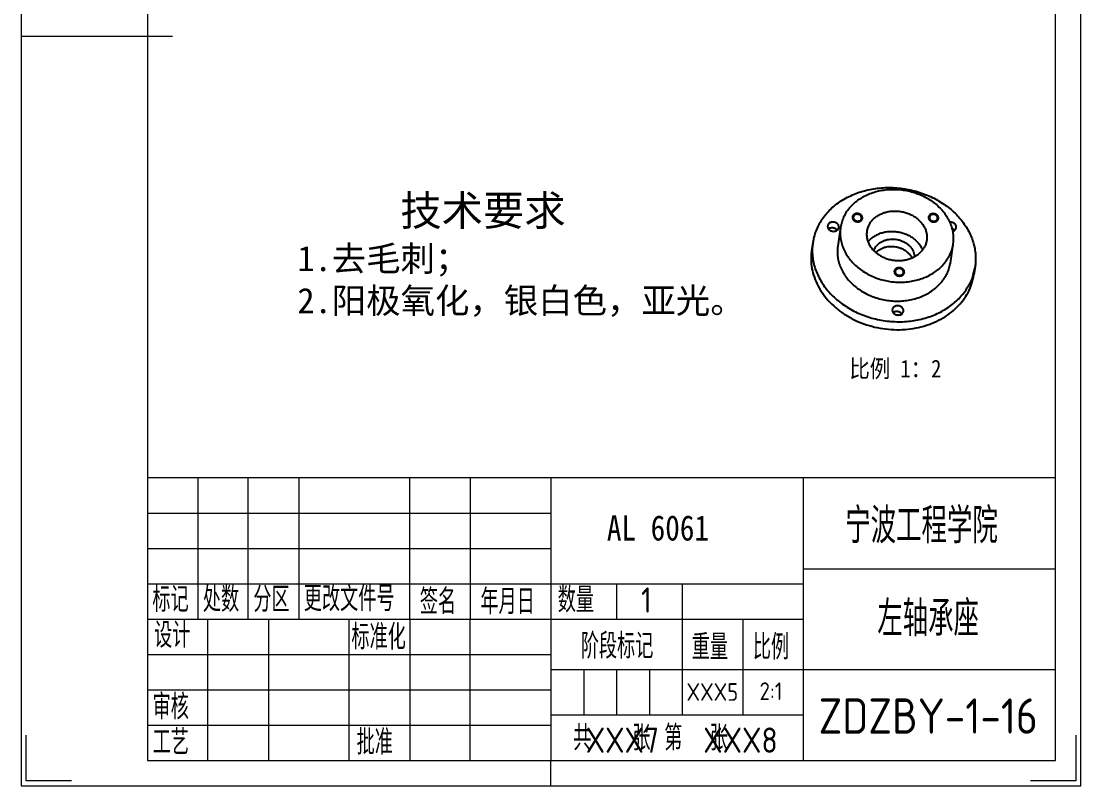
# Model space of a CAD drawing. Header units: millimetres. Extents: x 348 to 7549, y -2121 to -1262.
# Drawn here: x 6574.2 to 6784.2, y -2121.3 to -1969.8 of the extents above; entities that cross this region are included whole.
import ezdxf
from ezdxf.enums import TextEntityAlignment as Align

# ---------------------------------------------------------------- set-up
doc = ezdxf.new("R2010")
doc.units = ezdxf.units.MM
doc.header["$LTSCALE"] = 46.255
doc.linetypes.add('CENTER', pattern=[0.6, 0.375, -0.075, 0.075, -0.075])
doc.layers.get('0').update_dxf_attribs({"linetype": 'CONTINUOUS'})
doc.layers.add('02___PRT_ALL_AXES', color=7, linetype='CONTINUOUS')
for name, color, linetype, lineweight in [('中心线', 2, 'CENTER', 13), ('图框_内框线', 5, 'CONTINUOUS', 13), ('图框_外框线', 7, 'CONTINUOUS', 13), ('图框_标题栏属性', 1, 'CONTINUOUS', 13), ('图框_标题栏文字', 6, 'CONTINUOUS', 13), ('图框_角线', 5, 'CONTINUOUS', 13), ('尺寸线', 80, 'CONTINUOUS', 13), ('细实线', 20, 'CONTINUOUS', 13)]:
    doc.layers.add(name, color=color, linetype=linetype, lineweight=lineweight)
doc.styles.get("Standard").update_dxf_attribs({"font": 'txt', "width": 0.85, "bigfont": 'gbcbig.shx'})
doc.styles.add('宋体', font='SimSun.ttf')
doc.styles.add('工程字', font='gbenor.shx', dxfattribs={"bigfont": 'gbcbig.shx'})

msp = doc.modelspace()

# ---------------------------------------------------------------- linework, layer by layer
at = {"color": 2, "linetype": 'Continuous'}
for points, start_tangent, end_tangent in [([(6739.03153, -2008.2932), (6738.99661, -2008.3658), (6738.97915, -2008.4021), (6738.97042, -2008.42025), (6738.96169, -2008.4384), (6738.95753, -2008.45782), (6738.95337, -2008.47723), (6738.94505, -2008.51606), (6738.93673, -2008.55488), (6738.93257, -2008.5743), (6738.92842, -2008.59371), (6738.92899, -2008.61365), (6738.92956, -2008.63358), (6738.9307, -2008.67346), (6738.93185, -2008.71333), (6738.93242, -2008.73327), (6738.93299, -2008.7532), (6738.93841, -2008.77325), (6738.94382, -2008.79329), (6738.95466, -2008.83338), (6738.96549, -2008.87347), (6738.97091, -2008.89352), (6738.97632, -2008.91356), (6738.98619, -2008.93225), (6738.99606, -2008.95094), (6739.01579, -2008.98832), (6739.03552, -2009.0257), (6739.04539, -2009.04439), (6739.05525, -2009.06308), (6739.06925, -2009.08006), (6739.08324, -2009.09703), (6739.11122, -2009.13099), (6739.13921, -2009.16494), (6739.1532, -2009.18192), (6739.16719, -2009.1989), (6739.18478, -2009.21352), (6739.20237, -2009.22814), (6739.23754, -2009.25738), (6739.27271, -2009.28662), (6739.2903, -2009.30124), (6739.30789, -2009.31585), (6739.32879, -2009.32774), (6739.34968, -2009.33962), (6739.39148, -2009.36339), (6739.43328, -2009.38716), (6739.45418, -2009.39904), (6739.47508, -2009.41092), (6739.49776, -2009.4192), (6739.52044, -2009.42748), (6739.56581, -2009.44404), (6739.61118, -2009.4606), (6739.63386, -2009.46888), (6739.65655, -2009.47716), (6739.68049, -2009.48176), (6739.70444, -2009.48636), (6739.75234, -2009.49555), (6739.80023, -2009.50474), (6739.82418, -2009.50934), (6739.84813, -2009.51394), (6739.87243, -2009.51468), (6739.89673, -2009.51541), (6739.94532, -2009.51689), (6739.99392, -2009.51837), (6740.01822, -2009.51911), (6740.04252, -2009.51984), (6740.06666, -2009.51661), (6740.0908, -2009.51337), (6740.13908, -2009.50689), (6740.18735, -2009.50041), (6740.21149, -2009.49717), (6740.23563, -2009.49393), (6740.25784, -2009.48695), (6740.28006, -2009.47997), (6740.32448, -2009.46601), (6740.36891, -2009.45205), (6740.39112, -2009.44507), (6740.41334, -2009.43809), (6740.43321, -2009.42762), (6740.45309, -2009.41714), (6740.49283, -2009.39619), (6740.53258, -2009.37523), (6740.55246, -2009.36475), (6740.57233, -2009.35428), (6740.58911, -2009.3407), (6740.60589, -2009.32713), (6740.63944, -2009.29998), (6740.673, -2009.27283), (6740.68978, -2009.25925), (6740.70655, -2009.24568), (6740.71979, -2009.22921), (6740.73303, -2009.21275), (6740.75951, -2009.17982), (6740.81246, -2009.11396)], (-0.433484568, -0.90116099), (0.626613248, 0.779330377)), ([(6740.81246, -2009.11396), (6740.84738, -2009.04136), (6740.86485, -2009.00506), (6740.87358, -2008.9869), (6740.88231, -2008.96875), (6740.88647, -2008.94934), (6740.89063, -2008.92993), (6740.89894, -2008.8911), (6740.90726, -2008.85227), (6740.91142, -2008.83286), (6740.91558, -2008.81345), (6740.91501, -2008.79351), (6740.91444, -2008.77357), (6740.91329, -2008.7337), (6740.91215, -2008.69383), (6740.91158, -2008.67389), (6740.911, -2008.65395), (6740.90559, -2008.63391), (6740.90017, -2008.61386), (6740.88934, -2008.57377), (6740.8785, -2008.53368), (6740.87309, -2008.51364), (6740.86767, -2008.49359), (6740.8578, -2008.4749), (6740.84794, -2008.45621), (6740.82821, -2008.41884), (6740.80847, -2008.38146), (6740.79861, -2008.36277), (6740.78874, -2008.34408), (6740.77475, -2008.3271), (6740.76076, -2008.31012), (6740.73277, -2008.27617), (6740.70479, -2008.24221), (6740.69079, -2008.22523), (6740.6768, -2008.20826), (6740.65921, -2008.19364), (6740.64163, -2008.17902), (6740.60645, -2008.14978), (6740.57128, -2008.12054), (6740.55369, -2008.10592), (6740.53611, -2008.0913), (6740.51521, -2008.07942), (6740.49431, -2008.06753), (6740.45251, -2008.04377), (6740.41072, -2008.02), (6740.38982, -2008.00812), (6740.36892, -2007.99623), (6740.34623, -2007.98795), (6740.32355, -2007.97967), (6740.27818, -2007.96311), (6740.23282, -2007.94655), (6740.21013, -2007.93827), (6740.18745, -2007.92999), (6740.1635, -2007.9254), (6740.13955, -2007.9208), (6740.09166, -2007.91161), (6740.04376, -2007.90241), (6740.01981, -2007.89782), (6739.99587, -2007.89322), (6739.97157, -2007.89248), (6739.94727, -2007.89174), (6739.89867, -2007.89027), (6739.85007, -2007.88879), (6739.82577, -2007.88805), (6739.80147, -2007.88731), (6739.77733, -2007.89055), (6739.7532, -2007.89379), (6739.70492, -2007.90027), (6739.65664, -2007.90675), (6739.6325, -2007.90999), (6739.60837, -2007.91322), (6739.58615, -2007.9202), (6739.56394, -2007.92718), (6739.51951, -2007.94114), (6739.47508, -2007.9551), (6739.45287, -2007.96208), (6739.43066, -2007.96906), (6739.41078, -2007.97954), (6739.39091, -2007.99002), (6739.35116, -2008.01097), (6739.31141, -2008.03192), (6739.29154, -2008.0424), (6739.27166, -2008.05288), (6739.25488, -2008.06645), (6739.23811, -2008.08003), (6739.20455, -2008.10718), (6739.171, -2008.13433), (6739.15422, -2008.1479), (6739.13744, -2008.16148), (6739.1242, -2008.17794), (6739.11096, -2008.19441), (6739.08449, -2008.22734), (6739.03153, -2008.2932)], (0.433484568, 0.90116099), (-0.626613248, -0.779330377)), ([(6754.1055, -2008.31939), (6754.07057, -2008.39199), (6754.05311, -2008.42829), (6754.04438, -2008.44645), (6754.03565, -2008.4646), (6754.03149, -2008.48401), (6754.02733, -2008.50342), (6754.01901, -2008.54225), (6754.0107, -2008.58108), (6754.00654, -2008.60049), (6754.00238, -2008.6199), (6754.00295, -2008.63984), (6754.00352, -2008.65978), (6754.00467, -2008.69965), (6754.00581, -2008.73952), (6754.00638, -2008.75946), (6754.00695, -2008.7794), (6754.01237, -2008.79944), (6754.01779, -2008.81949), (6754.02862, -2008.85958), (6754.03945, -2008.89967), (6754.04487, -2008.91971), (6754.05029, -2008.93976), (6754.06015, -2008.95845), (6754.07002, -2008.97714), (6754.08975, -2009.01452), (6754.10948, -2009.05189), (6754.11935, -2009.07058), (6754.12922, -2009.08927), (6754.14321, -2009.10625), (6754.1572, -2009.12323), (6754.18519, -2009.15718), (6754.21317, -2009.19114), (6754.22717, -2009.20812), (6754.24116, -2009.22509), (6754.25874, -2009.23971), (6754.27633, -2009.25433), (6754.3115, -2009.28357), (6754.34668, -2009.31281), (6754.36426, -2009.32743), (6754.38185, -2009.34205), (6754.40275, -2009.35393), (6754.42365, -2009.36582), (6754.46545, -2009.38958), (6754.50724, -2009.41335), (6754.52814, -2009.42524), (6754.54904, -2009.43712), (6754.57172, -2009.4454), (6754.59441, -2009.45368), (6754.63978, -2009.47024), (6754.68514, -2009.4868), (6754.70783, -2009.49508), (6754.73051, -2009.50336), (6754.75446, -2009.50796), (6754.77841, -2009.51255), (6754.8263, -2009.52175), (6754.8742, -2009.53094), (6754.89814, -2009.53554), (6754.92209, -2009.54013), (6754.94639, -2009.54087), (6754.97069, -2009.54161), (6755.01929, -2009.54309), (6755.06789, -2009.54456), (6755.09219, -2009.5453), (6755.11649, -2009.54604), (6755.14062, -2009.5428), (6755.16476, -2009.53956), (6755.21304, -2009.53308), (6755.26132, -2009.5266), (6755.28545, -2009.52337), (6755.30959, -2009.52013), (6755.33181, -2009.51315), (6755.35402, -2009.50617), (6755.39845, -2009.49221), (6755.44287, -2009.47825), (6755.46509, -2009.47127), (6755.4873, -2009.46429), (6755.50718, -2009.45381), (6755.52705, -2009.44333), (6755.5668, -2009.42238), (6755.60655, -2009.40143), (6755.62642, -2009.39095), (6755.6463, -2009.38047), (6755.66307, -2009.3669), (6755.67985, -2009.35332), (6755.71341, -2009.32617), (6755.74696, -2009.29902), (6755.76374, -2009.28545), (6755.78052, -2009.27187), (6755.79376, -2009.25541), (6755.80699, -2009.23894), (6755.83347, -2009.20601), (6755.88642, -2009.14016)], (-0.433484568, -0.90116099), (0.626613248, 0.779330377)), ([(6755.88642, -2009.14016), (6755.92135, -2009.06755), (6755.93881, -2009.03125), (6755.94754, -2009.0131), (6755.95627, -2008.99495), (6755.96043, -2008.97553), (6755.96459, -2008.95612), (6755.97291, -2008.91729), (6755.98123, -2008.87847), (6755.98538, -2008.85905), (6755.98954, -2008.83964), (6755.98897, -2008.8197), (6755.9884, -2008.79977), (6755.98726, -2008.7599), (6755.98611, -2008.72002), (6755.98554, -2008.70009), (6755.98497, -2008.68015), (6755.97955, -2008.6601), (6755.97413, -2008.64006), (6755.9633, -2008.59997), (6755.95247, -2008.55988), (6755.94705, -2008.53983), (6755.94163, -2008.51979), (6755.93177, -2008.5011), (6755.9219, -2008.48241), (6755.90217, -2008.44503), (6755.88244, -2008.40765), (6755.87257, -2008.38896), (6755.86271, -2008.37027), (6755.84871, -2008.35329), (6755.83472, -2008.33632), (6755.80673, -2008.30236), (6755.77875, -2008.26841), (6755.76476, -2008.25143), (6755.75076, -2008.23445), (6755.73318, -2008.21983), (6755.71559, -2008.20521), (6755.68042, -2008.17597), (6755.64524, -2008.14673), (6755.62766, -2008.13212), (6755.61007, -2008.1175), (6755.58917, -2008.10561), (6755.56827, -2008.09373), (6755.52648, -2008.06996), (6755.48468, -2008.04619), (6755.46378, -2008.03431), (6755.44288, -2008.02243), (6755.4202, -2008.01415), (6755.39751, -2008.00587), (6755.35215, -2007.98931), (6755.30678, -2007.97275), (6755.2841, -2007.96447), (6755.26141, -2007.95619), (6755.23746, -2007.95159), (6755.21352, -2007.94699), (6755.16562, -2007.9378), (6755.11773, -2007.92861), (6755.09378, -2007.92401), (6755.06983, -2007.91941), (6755.04553, -2007.91867), (6755.02123, -2007.91794), (6754.97263, -2007.91646), (6754.92403, -2007.91498), (6754.89974, -2007.91424), (6754.87544, -2007.91351), (6754.8513, -2007.91675), (6754.82716, -2007.91998), (6754.77888, -2007.92646), (6754.73061, -2007.93294), (6754.70647, -2007.93618), (6754.68233, -2007.93942), (6754.66012, -2007.9464), (6754.6379, -2007.95338), (6754.59347, -2007.96734), (6754.54905, -2007.9813), (6754.52683, -2007.98828), (6754.50462, -2007.99526), (6754.48475, -2008.00573), (6754.46487, -2008.01621), (6754.42512, -2008.03717), (6754.38537, -2008.05812), (6754.3655, -2008.0686), (6754.34563, -2008.07907), (6754.32885, -2008.09265), (6754.31207, -2008.10622), (6754.27851, -2008.13337), (6754.24496, -2008.16052), (6754.22818, -2008.1741), (6754.2114, -2008.18767), (6754.19816, -2008.20414), (6754.18493, -2008.2206), (6754.15845, -2008.25353), (6754.1055, -2008.31939)], (0.433484568, 0.90116099), (-0.626613248, -0.779330377)), ([(6747.33222, -2019.03954), (6747.29729, -2019.11215), (6747.27983, -2019.14845), (6747.2711, -2019.1666), (6747.26237, -2019.18475), (6747.25821, -2019.20416), (6747.25405, -2019.22358), (6747.24573, -2019.2624), (6747.23741, -2019.30123), (6747.23326, -2019.32064), (6747.2291, -2019.34006), (6747.22967, -2019.35999), (6747.23024, -2019.37993), (6747.23138, -2019.4198), (6747.23253, -2019.45968), (6747.2331, -2019.47961), (6747.23367, -2019.49955), (6747.23909, -2019.5196), (6747.2445, -2019.53964), (6747.25534, -2019.57973), (6747.26617, -2019.61982), (6747.27159, -2019.63987), (6747.27701, -2019.65991), (6747.28687, -2019.6786), (6747.29674, -2019.69729), (6747.31647, -2019.73467), (6747.3362, -2019.77205), (6747.34607, -2019.79074), (6747.35593, -2019.80943), (6747.36993, -2019.8264), (6747.38392, -2019.84338), (6747.4119, -2019.87734), (6747.43989, -2019.91129), (6747.45388, -2019.92827), (6747.46788, -2019.94525), (6747.48546, -2019.95987), (6747.50305, -2019.97449), (6747.53822, -2020.00373), (6747.5734, -2020.03296), (6747.59098, -2020.04758), (6747.60857, -2020.0622), (6747.62947, -2020.07409), (6747.65037, -2020.08597), (6747.69216, -2020.10974), (6747.73396, -2020.13351), (6747.75486, -2020.14539), (6747.77576, -2020.15727), (6747.79844, -2020.16555), (6747.82112, -2020.17383), (6747.86649, -2020.19039), (6747.91186, -2020.20695), (6747.93454, -2020.21523), (6747.95723, -2020.22351), (6747.98118, -2020.22811), (6748.00512, -2020.23271), (6748.05302, -2020.2419), (6748.10091, -2020.25109), (6748.12486, -2020.25569), (6748.14881, -2020.26029), (6748.17311, -2020.26102), (6748.19741, -2020.26176), (6748.24601, -2020.26324), (6748.2946, -2020.26472), (6748.3189, -2020.26545), (6748.3432, -2020.26619), (6748.36734, -2020.26295), (6748.39148, -2020.25972), (6748.43976, -2020.25324), (6748.48803, -2020.24676), (6748.51217, -2020.24352), (6748.53631, -2020.24028), (6748.55852, -2020.2333), (6748.58074, -2020.22632), (6748.62516, -2020.21236), (6748.66959, -2020.1984), (6748.69181, -2020.19142), (6748.71402, -2020.18444), (6748.73389, -2020.17397), (6748.75377, -2020.16349), (6748.79352, -2020.14253), (6748.83326, -2020.12158), (6748.85314, -2020.1111), (6748.87301, -2020.10063), (6748.88979, -2020.08705), (6748.90657, -2020.07348), (6748.94012, -2020.04633), (6748.97368, -2020.01918), (6748.99046, -2020.0056), (6749.00724, -2019.99203), (6749.02047, -2019.97556), (6749.03371, -2019.9591), (6749.06019, -2019.92617), (6749.11314, -2019.86031)], (-0.433484568, -0.90116099), (0.626613248, 0.779330377)), ([(6749.11314, -2019.86031), (6749.14807, -2019.78771), (6749.16553, -2019.7514), (6749.17426, -2019.73325), (6749.18299, -2019.7151), (6749.18715, -2019.69569), (6749.19131, -2019.67628), (6749.19962, -2019.63745), (6749.20794, -2019.59862), (6749.2121, -2019.57921), (6749.21626, -2019.5598), (6749.21569, -2019.53986), (6749.21512, -2019.51992), (6749.21397, -2019.48005), (6749.21283, -2019.44018), (6749.21226, -2019.42024), (6749.21169, -2019.4003), (6749.20627, -2019.38026), (6749.20085, -2019.36021), (6749.19002, -2019.32012), (6749.17918, -2019.28003), (6749.17377, -2019.25999), (6749.16835, -2019.23994), (6749.15849, -2019.22125), (6749.14862, -2019.20256), (6749.12889, -2019.16518), (6749.10915, -2019.12781), (6749.09929, -2019.10912), (6749.08942, -2019.09043), (6749.07543, -2019.07345), (6749.06144, -2019.05647), (6749.03345, -2019.02252), (6749.00547, -2018.98856), (6748.99147, -2018.97158), (6748.97748, -2018.95461), (6748.95989, -2018.93999), (6748.94231, -2018.92537), (6748.90713, -2018.89613), (6748.87196, -2018.86689), (6748.85437, -2018.85227), (6748.83679, -2018.83765), (6748.81589, -2018.82577), (6748.79499, -2018.81388), (6748.75319, -2018.79012), (6748.7114, -2018.76635), (6748.6905, -2018.75446), (6748.6696, -2018.74258), (6748.64692, -2018.7343), (6748.62423, -2018.72602), (6748.57886, -2018.70946), (6748.5335, -2018.6929), (6748.51081, -2018.68462), (6748.48813, -2018.67634), (6748.46418, -2018.67174), (6748.44023, -2018.66715), (6748.39234, -2018.65795), (6748.34444, -2018.64876), (6748.3205, -2018.64416), (6748.29655, -2018.63957), (6748.27225, -2018.63883), (6748.24795, -2018.63809), (6748.19935, -2018.63661), (6748.15075, -2018.63514), (6748.12645, -2018.6344), (6748.10215, -2018.63366), (6748.07802, -2018.6369), (6748.05388, -2018.64014), (6748.0056, -2018.64662), (6747.95732, -2018.65309), (6747.93319, -2018.65633), (6747.90905, -2018.65957), (6747.88683, -2018.66655), (6747.86462, -2018.67353), (6747.82019, -2018.68749), (6747.77576, -2018.70145), (6747.75355, -2018.70843), (6747.73134, -2018.71541), (6747.71146, -2018.72589), (6747.69159, -2018.73637), (6747.65184, -2018.75732), (6747.61209, -2018.77827), (6747.59222, -2018.78875), (6747.57234, -2018.79923), (6747.55557, -2018.8128), (6747.53879, -2018.82638), (6747.50523, -2018.85353), (6747.47168, -2018.88068), (6747.4549, -2018.89425), (6747.43812, -2018.90783), (6747.42488, -2018.92429), (6747.41164, -2018.94076), (6747.38517, -2018.97369), (6747.33222, -2019.03954)], (0.433484568, 0.90116099), (-0.626613248, -0.779330377))]:
    msp.add_spline(points, degree=3, dxfattribs=dict(at, start_tangent=start_tangent, end_tangent=end_tangent))
at = {"color": 7, "linetype": 'Continuous'}
for points, start_tangent, end_tangent in [([(6730.84845, -2015.2247), (6730.75916, -2016.03196), (6730.78015, -2017.85036), (6731.10365, -2019.6625), (6731.72284, -2021.43488), (6732.62724, -2023.13743), (6733.80061, -2024.7379), (6735.21986, -2026.20439), (6736.85799, -2027.50934), (6738.68485, -2028.62891), (6740.66647, -2029.54218), (6742.76504, -2030.23172), (6744.94143, -2030.68477), (6747.15576, -2030.8929), (6749.36624, -2030.85194), (6751.52898, -2030.56295), (6753.60348, -2030.03201), (6755.55458, -2029.26817), (6757.34575, -2028.28493), (6758.9365, -2027.10548), (6760.29289, -2025.76081), (6761.39118, -2024.28689)], (-0.147355733, -0.98908356), (0.534142863, 0.845394229)), ([(6761.39118, -2024.28689), (6762.23073, -2022.69378), (6762.80211, -2020.98741), (6762.99387, -2020.01165)], (0.534142864, 0.845394228), (0.147355255, 0.989083631))]:
    msp.add_spline(points, degree=3, dxfattribs=dict(at, start_tangent=start_tangent, end_tangent=end_tangent))
at = {"layer": '02___PRT_ALL_AXES', "color": 7, "linetype": 'Continuous'}
for p, q in [((6736.58612, -2010.63823), (6736.02931, -2014.37924)), ((6731.08379, -2013.64316), (6730.84822, -2015.22589)), ((6758.84097, -2013.95062), (6758.28416, -2017.69163)), ((6763.22968, -2018.42772), (6762.99411, -2020.01046))]:
    msp.add_line(p, q, dxfattribs=at)
for centre, radius, start, end in [((6752.5685, -2016.84009), 10.77873, 343.0675344, 351.5305319), ((6748.4007, -2007.6813), 13.81335, 264.0891164, 264.4497779), ((6748.40009, -2007.68761), 13.80701, 264.4497705, 264.7806065)]:
    msp.add_arc(centre, radius, start, end, dxfattribs=at)
for points, start_tangent, end_tangent in [([(6732.68672, -2009.36672), (6733.44258, -2008.30431), (6734.32264, -2007.31191), (6735.31893, -2006.39851), (6736.42242, -2005.57238), (6737.62312, -2004.84101), (6738.91017, -2004.21102), (6740.27189, -2003.68812), (6741.69596, -2003.27703), (6743.16949, -2002.98148), (6744.67913, -2002.80415), (6746.2112, -2002.74665), (6747.75184, -2002.80949), (6749.28709, -2002.99211), (6750.80305, -2003.29285), (6752.28598, -2003.70899), (6753.72246, -2004.23676), (6755.09948, -2004.87138), (6756.40458, -2005.60711), (6757.62592, -2006.43727), (6758.75245, -2007.35436), (6759.77397, -2008.35006), (6760.68122, -2009.41537), (6761.466, -2010.54062), (6762.12119, -2011.71564), (6762.64085, -2012.92978), (6763.0203, -2014.17205), (6763.25607, -2015.43119), (6763.34605, -2016.6958), (6763.28942, -2017.95443), (6763.22969, -2018.42761)], (0.534142863, 0.845394229), (-0.147221911, -0.989103487)), ([(6737.69584, -2007.67762), (6738.34728, -2006.78501), (6739.12537, -2005.96691), (6740.01961, -2005.23437), (6741.0179, -2004.59731), (6742.10673, -2004.06434), (6743.27138, -2003.64267), (6744.49611, -2003.338), (6745.76435, -2003.15445), (6747.05895, -2003.0945), (6748.3624, -2003.15896), (6749.65707, -2003.34697), (6750.92546, -2003.65597), (6752.15042, -2004.08179), (6753.31538, -2004.61868), (6754.40458, -2005.25937), (6755.40329, -2005.99519), (6756.29802, -2006.81621), (6757.07665, -2007.7113), (6757.72867, -2008.66837), (6758.24524, -2009.67448), (6758.6194, -2010.71602), (6758.84607, -2011.77891), (6758.92219, -2012.84877), (6758.84674, -2013.91113), (6758.84098, -2013.95054)], (0.534142863, 0.845394229), (-0.147229493, -0.989102359)), ([(6742.37077, -2009.83213), (6742.80677, -2009.2532), (6743.34266, -2008.73617), (6743.96753, -2008.29159), (6744.66866, -2007.92849), (6745.43177, -2007.65427), (6746.24133, -2007.4745), (6747.08086, -2007.39286), (6747.93328, -2007.411), (6748.78122, -2007.52855), (6749.60742, -2007.74312), (6750.39507, -2008.05035), (6751.12813, -2008.44397), (6751.79168, -2008.91597), (6752.37222, -2009.45675), (6752.85791, -2010.0553), (6753.23888, -2010.69942), (6753.50737, -2011.37602), (6753.65792, -2012.07132), (6753.68745, -2012.77115), (6753.64813, -2013.17782)], (0.534142863, 0.845394229), (-0.147201443, -0.989106534)), ([(6732.68672, -2009.36672), (6732.0619, -2010.48953), (6731.57378, -2011.66256), (6731.22678, -2012.87519), (6731.08379, -2013.64327)], (-0.534142863, -0.845394229), (-0.147221911, -0.989103487)), ([(6736.24817, -2010.6611), (6736.25444, -2010.49722), (6736.19937, -2010.25904), (6736.0718, -2010.03696), (6735.88042, -2009.84611), (6735.63828, -2009.69951), (6735.36187, -2009.60713), (6735.07003, -2009.57528), (6734.78266, -2009.60613), (6734.51933, -2009.69756), (6734.29799, -2009.84337), (6734.13372, -2010.03359)], (0.147054775, 0.98912835), (-0.534142863, -0.845394229)), ([(6737.69584, -2007.67762), (6737.17988, -2008.63267), (6736.80637, -2009.63723), (6736.58611, -2010.63831)], (-0.534142863, -0.845394229), (-0.147229493, -0.989102359)), ([(6739.10604, -2008.58188), (6739.10465, -2008.73426), (6739.16226, -2008.92289), (6739.28143, -2009.09376), (6739.45249, -2009.23302), (6739.66159, -2009.32938), (6739.89178, -2009.37505), (6740.12443, -2009.36632), (6740.34067, -2009.30389), (6740.52299, -2009.19284), (6740.65663, -2009.04214)], (-0.147000414, -0.989136431), (0.534142863, 0.845394229)), ([(6739.18737, -2008.36501), (6739.11325, -2008.54314), (6739.10604, -2008.58188)], (-0.534142863, -0.845394229), (-0.147000414, -0.989136431)), ([(6740.73796, -2008.82528), (6740.73935, -2008.6729), (6740.68173, -2008.48427), (6740.56256, -2008.3134), (6740.3915, -2008.17414), (6740.1824, -2008.07777), (6739.95221, -2008.03211), (6739.71957, -2008.04084), (6739.50333, -2008.10326), (6739.321, -2008.21432), (6739.18737, -2008.36501)], (0.147000414, 0.989136431), (-0.534142863, -0.845394229)), ([(6740.65663, -2009.04214), (6740.73075, -2008.86402), (6740.73796, -2008.82528)], (0.534142863, 0.845394229), (0.147000414, 0.989136431)), ([(6754.18, -2008.60807), (6754.17861, -2008.76045), (6754.23623, -2008.94909), (6754.35539, -2009.11995), (6754.52646, -2009.25921), (6754.73555, -2009.35558), (6754.96575, -2009.40124), (6755.19839, -2009.39251), (6755.41463, -2009.33009), (6755.59696, -2009.21903), (6755.73059, -2009.06834)], (-0.147000414, -0.989136431), (0.534142863, 0.845394229)), ([(6754.26133, -2008.39121), (6754.18721, -2008.56933), (6754.18, -2008.60807)], (-0.534142863, -0.845394229), (-0.147000414, -0.989136431)), ([(6755.81192, -2008.85147), (6755.81331, -2008.6991), (6755.75569, -2008.51046), (6755.63653, -2008.33959), (6755.46547, -2008.20033), (6755.25637, -2008.10397), (6755.02617, -2008.0583), (6754.79353, -2008.06703), (6754.57729, -2008.12946), (6754.39496, -2008.24051), (6754.26133, -2008.39121)], (0.147000414, 0.989136431), (-0.534142863, -0.845394229)), ([(6755.73059, -2009.06834), (6755.80471, -2008.89022), (6755.81192, -2008.85147)], (0.534142863, 0.845394229), (0.147000414, 0.989136431)), ([(6759.50515, -2010.70152), (6759.51142, -2010.53763), (6759.45635, -2010.29945), (6759.32877, -2010.07737), (6759.13739, -2009.88653), (6758.89525, -2009.73992), (6758.61884, -2009.64755), (6758.327, -2009.61569), (6758.22033, -2009.61972)], (0.147054775, 0.98912835), (-0.99700275, -0.077366114)), ([(6734.02281, -2010.32944), (6734.01654, -2010.49333), (6734.07161, -2010.73151), (6734.19918, -2010.95359), (6734.39056, -2011.14443), (6734.63271, -2011.29104), (6734.90911, -2011.38342), (6735.20095, -2011.41527), (6735.48833, -2011.38442), (6735.75166, -2011.29298), (6735.973, -2011.14718), (6736.13726, -2010.95695)], (-0.147054775, -0.98912835), (0.534142863, 0.845394229)), ([(6734.13372, -2010.03359), (6734.03772, -2010.25528), (6734.02281, -2010.32944)], (-0.534142863, -0.845394229), (-0.147054775, -0.98912835)), ([(6735.90397, -2011.19259), (6735.90048, -2011.18804), (6735.7091, -2010.9972), (6735.46695, -2010.85059), (6735.19054, -2010.75821), (6734.89871, -2010.72636), (6734.61133, -2010.75721), (6734.348, -2010.84864), (6734.19184, -2010.94245)], (-0.606607844, 0.795001209), (-0.80794385, -0.589259481)), ([(6736.13726, -2010.95695), (6736.23326, -2010.73526), (6736.24817, -2010.6611)], (0.534142863, 0.845394229), (0.147054775, 0.98912835)), ([(6736.58611, -2010.63831), (6736.58035, -2010.67773), (6736.5049, -2011.74009), (6736.58102, -2012.80994), (6736.80769, -2013.87283), (6737.18185, -2014.91437), (6737.69843, -2015.92048), (6738.35044, -2016.87755), (6739.12907, -2017.77265), (6740.0238, -2018.59366), (6741.02252, -2019.32948), (6742.11172, -2019.97017), (6743.27667, -2020.50706), (6744.50163, -2020.93288), (6745.77002, -2021.24189), (6746.97818, -2021.42121)], (-0.147229493, -0.989102359), (0.99468329, -0.102981325)), ([(6741.77896, -2011.41103), (6741.73964, -2011.8177), (6741.76917, -2012.51753), (6741.91972, -2013.21283), (6742.18821, -2013.88943), (6742.56918, -2014.53356), (6743.05488, -2015.1321), (6743.63541, -2015.67288), (6744.29896, -2016.14489), (6745.03202, -2016.53851), (6745.81967, -2016.84573), (6746.64588, -2017.0603), (6747.49381, -2017.17785), (6748.34623, -2017.19599), (6749.18576, -2017.11435), (6749.99532, -2016.93459), (6750.75843, -2016.66036), (6751.45956, -2016.29726), (6752.08443, -2015.85268), (6752.62032, -2015.33565), (6753.05632, -2014.75672)], (-0.147201443, -0.989106534), (0.534142863, 0.845394229)), ([(6742.37077, -2009.83213), (6742.04353, -2010.46119), (6741.83172, -2011.12757), (6741.77896, -2011.41103)], (-0.534142863, -0.845394229), (-0.147201443, -0.989106534)), ([(6742.02591, -2013.49948), (6742.20713, -2013.28198), (6742.74302, -2012.76496), (6743.36789, -2012.32037), (6744.06902, -2011.95727), (6744.83213, -2011.68305), (6745.64169, -2011.50329), (6746.48122, -2011.42164), (6747.33364, -2011.43978), (6748.18158, -2011.55733), (6749.00778, -2011.77191), (6749.79543, -2012.07913), (6750.52849, -2012.47275), (6751.19204, -2012.94475), (6751.77258, -2013.48553), (6752.25827, -2014.08408), (6752.63924, -2014.72821), (6752.80401, -2015.1044)], (0.61601374, 0.787735407), (0.359783808, -0.933035697)), ([(6759.16094, -2011.233), (6759.15745, -2011.22846), (6758.96607, -2011.03761), (6758.72392, -2010.891), (6758.65379, -2010.86111)], (-0.606607844, 0.795001209), (-0.930852611, 0.365394877)), ([(6758.76944, -2011.41922), (6759.00863, -2011.3334), (6759.22997, -2011.1876), (6759.39423, -2010.99737)], (0.971724427, 0.236117849), (0.534142863, 0.845394229)), ([(6759.39423, -2010.99737), (6759.49023, -2010.77568), (6759.50515, -2010.70152)], (0.534142863, 0.845394229), (0.147054775, 0.98912835)), ([(6731.08379, -2013.64327), (6731.02405, -2014.11645), (6730.96742, -2015.37508), (6731.0574, -2016.63969), (6731.29318, -2017.89883), (6731.67262, -2019.14109), (6732.19229, -2020.35523), (6732.84748, -2021.53025), (6733.63225, -2022.65551), (6734.53951, -2023.72081), (6735.56102, -2024.71652), (6736.68756, -2025.6336), (6737.9089, -2026.46377), (6739.21399, -2027.19949), (6740.59101, -2027.83411), (6742.02749, -2028.36188), (6743.51043, -2028.77802), (6745.02638, -2029.07876), (6746.56163, -2029.26138), (6748.10227, -2029.32423), (6749.63434, -2029.26672), (6751.14398, -2029.0894), (6752.61751, -2028.79385), (6754.04158, -2028.38276), (6755.40331, -2027.85985), (6756.69035, -2027.22986), (6757.89105, -2026.49849), (6758.99455, -2025.67237), (6759.99083, -2024.75897), (6760.87089, -2023.76657), (6761.62675, -2022.70416)], (-0.147221911, -0.989103487), (0.534142863, 0.845394229)), ([(6743.44075, -2014.63038), (6743.77436, -2014.19478), (6744.19021, -2013.81158), (6744.67805, -2013.49023), (6745.22587, -2013.23864), (6745.82018, -2013.063), (6746.44634, -2012.96763), (6747.08894, -2012.9549), (6747.73216, -2013.0251), (6748.36015, -2013.17651), (6748.95745, -2013.4054), (6749.50936, -2013.70614), (6750.00229, -2014.07132), (6750.4241, -2014.49195), (6750.7644, -2014.95767), (6751.01481, -2015.45702), (6751.16916, -2015.97769), (6751.22179, -2016.42361)], (0.534142863, 0.845394229), (0.037573713, -0.999293859)), ([(6753.64813, -2013.17782), (6753.59537, -2013.46129), (6753.38356, -2014.12766), (6753.05632, -2014.75672)], (-0.147201443, -0.989106534), (-0.534142863, -0.845394229)), ([(6736.0293, -2014.37932), (6736.02354, -2014.41874), (6735.94809, -2015.4811), (6736.02421, -2016.55096), (6736.25088, -2017.61384), (6736.62504, -2018.65538), (6737.14162, -2019.66149), (6737.79363, -2020.61856), (6738.57227, -2021.51366), (6739.46699, -2022.33467), (6740.46571, -2023.07049), (6741.55491, -2023.71118), (6742.71986, -2024.24807), (6743.94482, -2024.67389), (6745.21321, -2024.9829), (6746.50789, -2025.1709), (6747.81134, -2025.23537), (6749.10593, -2025.17542), (6750.37417, -2024.99187), (6751.5989, -2024.68719), (6752.76355, -2024.26552), (6753.85239, -2023.73255), (6754.85067, -2023.09549), (6755.74491, -2022.36296), (6756.52301, -2021.54485), (6757.17444, -2020.65224)], (-0.147229493, -0.989102359), (0.534142863, 0.845394229)), ([(6743.44075, -2014.63038), (6743.19758, -2015.10767), (6743.15289, -2015.2286)], (-0.534142863, -0.845394229), (-0.324763179, -0.945795368)), ([(6743.57548, -2015.61706), (6743.97605, -2015.25043), (6744.46389, -2014.92908), (6745.01171, -2014.67749), (6745.60602, -2014.50185), (6746.23218, -2014.40649), (6746.87478, -2014.39375), (6747.518, -2014.46395), (6748.14599, -2014.61536), (6748.7433, -2014.84425), (6749.29521, -2015.14499), (6749.78814, -2015.51017), (6750.20994, -2015.9308), (6750.55024, -2016.39652), (6750.70469, -2016.67834)], (0.680250318, 0.73297988), (0.437344418, -0.89929409)), ([(6758.84098, -2013.95054), (6758.62073, -2014.95162), (6758.24721, -2015.95619), (6757.73125, -2016.91123)], (-0.147229493, -0.989102359), (-0.534142863, -0.845394229)), ([(6747.14407, -2021.43737), (6748.36814, -2021.49436), (6749.66274, -2021.43441), (6750.93098, -2021.25085), (6752.15571, -2020.94618), (6753.32036, -2020.52451), (6754.40919, -2019.99154), (6755.40748, -2019.35448), (6756.30172, -2018.62194), (6757.07982, -2017.80384), (6757.73125, -2016.91123)], (0.995853691, -0.090969368), (0.534142863, 0.845394229)), ([(6758.28417, -2017.69155), (6758.06392, -2018.69264), (6757.6904, -2019.6972), (6757.17444, -2020.65224)], (-0.147229493, -0.989102359), (-0.534142863, -0.845394229)), ([(6747.40672, -2019.32823), (6747.40533, -2019.4806), (6747.46294, -2019.66924), (6747.58211, -2019.84011), (6747.75317, -2019.97937), (6747.96227, -2020.07573), (6748.19247, -2020.1214), (6748.42511, -2020.11267), (6748.64135, -2020.05024), (6748.82367, -2019.93919), (6748.95731, -2019.78849)], (-0.147000414, -0.989136431), (0.534142863, 0.845394229)), ([(6747.48805, -2019.11136), (6747.41393, -2019.28948), (6747.40672, -2019.32823)], (-0.534142863, -0.845394229), (-0.147000414, -0.989136431)), ([(6749.03864, -2019.57163), (6749.04003, -2019.41925), (6748.98241, -2019.23061), (6748.86325, -2019.05975), (6748.69218, -2018.92049), (6748.48309, -2018.82412), (6748.25289, -2018.77846), (6748.02025, -2018.78719), (6747.80401, -2018.84961), (6747.62168, -2018.96067), (6747.48805, -2019.11136)], (0.147000414, 0.989136431), (-0.534142863, -0.845394229)), ([(6748.95731, -2019.78849), (6749.03143, -2019.61037), (6749.03864, -2019.57163)], (0.534142863, 0.845394229), (0.147000414, 0.989136431)), ([(6762.87996, -2019.97934), (6762.73969, -2020.40832), (6762.25157, -2021.58135), (6761.62675, -2022.70416)], (-0.291037885, -0.956711529), (-0.534142863, -0.845394229)), ([(6749.05494, -2027.24119), (6749.06121, -2027.0773), (6749.00614, -2026.83912), (6748.87857, -2026.61704), (6748.68719, -2026.4262), (6748.44504, -2026.27959), (6748.16863, -2026.18721), (6747.8768, -2026.15536), (6747.58942, -2026.18621), (6747.32609, -2026.27764), (6747.10475, -2026.42345), (6746.94049, -2026.61367)], (0.147054775, 0.98912835), (-0.534142863, -0.845394229)), ([(6746.82957, -2026.90952), (6746.8233, -2027.07341), (6746.87837, -2027.31159), (6747.00595, -2027.53367), (6747.19732, -2027.72451), (6747.43947, -2027.87112), (6747.71588, -2027.9635), (6748.00772, -2027.99535), (6748.29509, -2027.9645), (6748.55842, -2027.87306), (6748.77976, -2027.72726), (6748.94403, -2027.53703)], (-0.147054775, -0.98912835), (0.534142863, 0.845394229)), ([(6746.94049, -2026.61367), (6746.84449, -2026.83536), (6746.82957, -2026.90952)], (-0.534142863, -0.845394229), (-0.147054775, -0.98912835)), ([(6748.71073, -2027.77267), (6748.70724, -2027.76812), (6748.51586, -2027.57728), (6748.27372, -2027.43067), (6747.99731, -2027.33829), (6747.70547, -2027.30644), (6747.41809, -2027.33729), (6747.15476, -2027.42873), (6746.9986, -2027.52253)], (-0.606607844, 0.795001209), (-0.80794385, -0.589259481)), ([(6748.94403, -2027.53703), (6749.04002, -2027.31534), (6749.05494, -2027.24119)], (0.534142863, 0.845394229), (0.147054775, 0.98912835))]:
    msp.add_spline(points, degree=3, dxfattribs=dict(at, start_tangent=start_tangent, end_tangent=end_tangent))
at = {"layer": '图框_内框线'}
msp.add_lwpolyline([(6599.18915, -2116.25676), (6779.18915, -2116.25676), (6779.18915, -1829.25676), (6599.18915, -1829.25676)], close=True, dxfattribs=at)
for points in [[(6574.18915, -1972.75676), (6604.18915, -1972.75676)], [(6779.18915, -2060.25676), (6599.18915, -2060.25676), (6599.18915, -2116.25676), (6779.18915, -2116.25676), (6779.18915, -2060.25676)], [(6679.18915, -2121.25676), (6679.18915, -2116.25676)]]:
    msp.add_lwpolyline(points, dxfattribs=at)
at = {"layer": '图框_外框线'}
msp.add_lwpolyline([(6574.18915, -2121.25676), (6784.18915, -2121.25676), (6784.18915, -1824.25676), (6574.18915, -1824.25676)], close=True, dxfattribs=at)
at = {"layer": '图框_角线', "flags": 128}
for points in [[(6584.18915, -2120.25676), (6575.18915, -2120.25676), (6575.18915, -2111.25676)], [(6783.18915, -2111.25676), (6783.18915, -2120.25676), (6774.18915, -2120.25676)]]:
    msp.add_lwpolyline(points, dxfattribs=at)
at = {"layer": '尺寸线'}
for p, q in [((6609.18915, -2060.25676), (6609.18915, -2088.25676)), ((6619.18915, -2088.25676), (6619.18915, -2060.25676)), ((6629.18915, -2060.25676), (6629.18915, -2088.25676)), ((6651.18915, -2088.25676), (6651.18915, -2060.25676)), ((6663.18915, -2060.25676), (6663.18915, -2088.25676)), ((6679.18915, -2060.25676), (6679.18915, -2116.25676)), ((6729.18915, -2060.25676), (6729.18915, -2116.25676)), ((6599.18915, -2067.25676), (6679.18915, -2067.25676)), ((6599.18915, -2074.25676), (6679.18915, -2074.25676)), ((6729.18915, -2078.25676), (6779.18915, -2078.25676)), ((6599.18915, -2081.25676), (6729.18915, -2081.25676)), ((6692.18915, -2081.25676), (6692.18915, -2088.25676)), ((6705.18915, -2081.25676), (6705.18915, -2107.25676)), ((6599.18915, -2088.25676), (6729.18915, -2088.25676)), ((6611.18915, -2116.25676), (6611.18915, -2088.25676)), ((6623.18915, -2088.25676), (6623.18915, -2116.25676)), ((6639.18915, -2116.25676), (6639.18915, -2088.25676)), ((6651.18915, -2088.25676), (6651.18915, -2116.25676)), ((6663.18915, -2116.25676), (6663.18915, -2088.25676)), ((6717.18915, -2088.25676), (6717.18915, -2107.25676)), ((6599.18915, -2095.25676), (6679.18915, -2095.25676)), ((6779.18915, -2098.25676), (6679.18915, -2098.25676)), ((6685.68915, -2098.25676), (6685.68915, -2107.25676)), ((6692.18915, -2098.25676), (6692.18915, -2107.25676)), ((6698.68915, -2098.25676), (6698.68915, -2107.25676)), ((6599.18915, -2102.25676), (6679.18915, -2102.25676)), ((6729.18915, -2107.25676), (6679.18915, -2107.25676)), ((6599.18915, -2109.25676), (6679.18915, -2109.25676))]:
    msp.add_line(p, q, dxfattribs=at)

# ---------------------------------------------------------------- texts
at = {"color": 2, "linetype": 'Continuous', "insert": (6756.5528, -2036.8479), "char_height": 3.5, "width": 23.8, "attachment_point": 3, "line_spacing_factor": 0.9}
msp.add_mtext('{\\fFangSong|b0|i0|c134|p49;比例 1：2}', dxfattribs=at)
at = {"layer": '中心线', "insert": (6628.93326, -2004.29621), "char_height": 8, "width": 84.0238435, "attachment_point": 1, "style": '宋体'}
msp.add_mtext('{\\H0.75x;     技术要求}\\P{\\H0.625x;1.去毛刺；\\P2.阳极氧化，银白色，亚光。}', dxfattribs=at)
at = {"layer": '图框_标题栏属性', "style": '工程字'}
for tag, text, p in [('宁波工程学院', 'xxx2', (6752.62169, -2069.32496)), ('左轴承座', 'xxx3', (6753.93622, -2087.72343)), ('ZDZBY-1-16', 'xxx4', (6753.93622, -2107.43608))]:
    msp.add_attdef(tag, text=text, height=7, dxfattribs=at).set_placement(p, align=Align.MIDDLE)
for tag, text, height, p in [('XXX5', 'xxx5', 3.5, (6711.16748, -2102.67294)), ('2:1', 'xxx6', 3.5, (6722.78968, -2102.51391)), ('XXX7', 'xxx7', 5, (6693.33617, -2112.21422)), ('XXX8', 'xxx8', 5, (6716.73977, -2112.21422))]:
    msp.add_attdef(tag, text=text, height=height, dxfattribs=at).set_placement(p, align=Align.MIDDLE_CENTER)
at = {"layer": '图框_标题栏文字', "style": '工程字'}
for s, p in [('标记', (6600.18915, -2086.81804)), ('处数', (6610.18915, -2086.81804)), ('分区', (6620.18915, -2086.81804)), ('更改文件号', (6630.18915, -2086.66963)), ('签名', (6653.18915, -2087.25676)), ('年月日', (6665.18915, -2087.25676)), ('数量', (6680.52378, -2086.90829)), ('1', (6697.02943, -2086.95146)), ('设计', (6600.52378, -2093.90829)), ('标准化', (6639.62817, -2094.25676)), ('阶段标记', (6685.07993, -2096.05676)), ('重量', (6707.07993, -2096.25676)), ('比例', (6719.18915, -2096.25676)), ('审核', (6600.23423, -2108.10837)), ('工艺', (6600.23423, -2115.10837)), ('批准', (6640.65918, -2115.10837)), ('共   张 第  张', (6683.58988, -2114.25676))]:
    msp.add_text(s, height=5, dxfattribs=at).set_placement(p)
at = {"layer": '细实线', "insert": (6690.26251, -2067.66881), "char_height": 5, "width": 34.3182427, "attachment_point": 1}
msp.add_mtext('{\\fFangSong|b0|i0|c134|p49;AL 6061}', dxfattribs=at)

doc.saveas('drawing.dxf')
